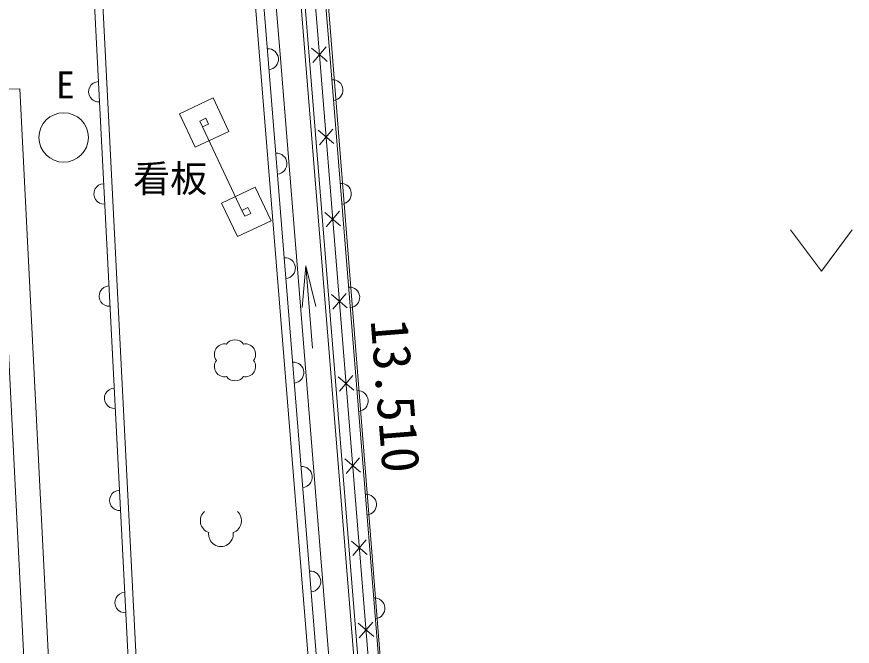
# Model space of a CAD drawing. Units: millimetres, scale not verified. Extents: x -29071210 to -28860960, y -117775216 to -117329466.
# Drawn here: x -28903882 to -28893749, y -117614839 to -117607201 of the extents above; entities that cross this region are included whole.
import ezdxf
from ezdxf.enums import TextEntityAlignment as Align

# ---------------------------------------------------------------- set-up
doc = ezdxf.new("R2010")
doc.units = ezdxf.units.MM
doc.header["$LTSCALE"] = 250
for name, color, linetype, lineweight in [('S-SUV', 7, 'Continuous', 13), ('S-SUV-HTXT', 7, 'Continuous', 13), ('S-SUV-ROW', 7, 'Continuous', 15)]:
    doc.layers.add(name, color=color, linetype=linetype, lineweight=lineweight)
doc.styles.add('ＭＳ ゴシック', font='')
doc.styles.get('ＭＳ ゴシック').set_extended_font_data('MS Gothic')

# ---------------------------------------------------------------- blocks, each defined once
blk = doc.blocks.new('植樹')
at = {"color": 7, "linetype": 'Continuous', "lineweight": 13}
for centre, radius, start, end in [((0, 0.5), 0.499, 35.631, 144.369), ((-0.5, 0.3), 0.5, 79.1621, 216.8699), ((0.5, 0.3), 0.5, 323.1301, 100.8379), ((-0.5, -0.3), 0.5, 143.1301, 280.8379), ((0.5, -0.3), 0.5, 259.1621, 36.8699), ((0, -0.5), 0.499, 215.631, 324.369)]:
    blk.add_arc(centre, radius, start, end, dxfattribs=at)
blk = doc.blocks.new('open_arrow')
at = {"color": 0, "linetype": 'Continuous', "lineweight": -2}
blk.add_lwpolyline([(7.5, 1.25), (0, 0), (7.5, -1.25)], dxfattribs=at)
blk = doc.blocks.new('園庭')
at = {"color": 7, "linetype": 'Continuous', "lineweight": 13}
for centre, start, end in [((-0.4, 0.4), 131.4195, 251.1424), ((0.4, 0.4), 288.8576, 48.5806), ((0, -0.25), 172.1402, 7.8598)]:
    blk.add_arc(centre, 0.6, start, end, dxfattribs=at)
blk = doc.blocks.new('畑')
at = {"color": 7, "linetype": 'Continuous', "lineweight": 13}
for p, q in [((-1.5, 1), (0, -1)), ((0, -1), (1.5, 1))]:
    blk.add_line(p, q, dxfattribs=at)

msp = doc.modelspace()

# ---------------------------------------------------------------- linework, layer by layer
at = {"layer": 'S-SUV'}
for p, q in [((-28900082, -117607708), (-28900807.8, -117598662.8)), ((-28901049, -117598782.9), (-28900331.2, -117607728.1)), ((-28900206.6, -117607718), (-28900848.4, -117599719.7)), ((-28901834, -117628564), (-28903236, -117601294)), ((-28903131.1, -117601387), (-28901734.1, -117628558.9)), ((-28900836.7, -117605803.9), (-28900680.1, -117607756.2)), ((-28900537.7, -117605779.9), (-28900381, -117607732.1)), ((-28900151.4, -117607713.6), (-28900306.2, -117607581.8)), ((-28900261.8, -117607722.5), (-28900130, -117607567.7)), ((-28900381, -117607732.1), (-28899470.1, -117618981.8)), ((-28900331.2, -117607728.1), (-28899420.4, -117618976.4)), ((-28900292, -117607758.1), (-28900261.8, -117607722.5)), ((-28899296.1, -117618963), (-28900206.6, -117607718)), ((-28900115.8, -117607743.8), (-28900151.4, -117607713.6)), ((-28900082, -117607708), (-28899171.7, -117618949.6)), ((-28900680.1, -117607756.2), (-28899768.5, -117619013.9)), ((-28908946.6, -117608250.9), (-28903843.2, -117608075)), ((-28902792.4, -117628938.1), (-28903843.2, -117608075)), ((-28901501, -117608186.1), (-28901908, -117608378)), ((-28901309.1, -117608593.1), (-28901501, -117608186.1)), ((-28903092, -117628953), (-28904128, -117608385)), ((-28901908, -117608378), (-28901716.1, -117608785)), ((-28901627.7, -117608538.8), (-28901150.7, -117609550.4)), ((-28901716.1, -117608785), (-28901309.1, -117608593.1)), ((-28900035.1, -117608740.5), (-28900225.6, -117608578.6)), ((-28900211.3, -117608754.8), (-28900049.4, -117608564.3)), ((-28900989.9, -117609270.1), (-28901396.9, -117609462)), ((-28900798, -117609677.1), (-28900989.9, -117609270.1)), ((-28901396.9, -117609462), (-28901205, -117609869)), ((-28900130.6, -117609751.5), (-28899968.7, -117609561.1)), ((-28899954.4, -117609737.3), (-28900144.9, -117609575.3)), ((-28901205, -117609869), (-28900798, -117609677.1)), ((-28900296, -117611222.1), (-28900376.6, -117610225.3)), ((-28899873.7, -117610734), (-28900064.2, -117610572.1)), ((-28900049.9, -117610748.3), (-28899888, -117610557.8)), ((-28899793, -117611730.7), (-28899983.5, -117611568.8)), ((-28899969.2, -117611745), (-28899807.3, -117611554.5)), ((-28899712.3, -117612727.5), (-28899902.8, -117612565.6)), ((-28899888.5, -117612741.8), (-28899726.6, -117612551.3)), ((-28899631.6, -117613724.2), (-28899822.1, -117613562.3)), ((-28899807.8, -117613738.5), (-28899645.9, -117613548)), ((-28899550.9, -117614721), (-28899741.3, -117614559)), ((-28899727.1, -117614735.2), (-28899565.1, -117614544.8))]:
    msp.add_line(p, q, dxfattribs=at)
for points in [[(-28899961.6, -117618488.2), (-28900829.6, -117607768.3), (-28900986.2, -117605815.9)], [(-28900059.6, -117618516.5), (-28900929.3, -117607776.3), (-28901086, -117605823.4)]]:
    msp.add_lwpolyline(points, dxfattribs=at)
for points in [[(-28901589.4, -117608432.3), (-28901661.8, -117608466.4), (-28901627.7, -117608538.8), (-28901555.3, -117608504.7)], [(-28901078.3, -117609516.3), (-28901150.7, -117609550.4), (-28901116.6, -117609622.8), (-28901044.2, -117609588.7)]]:
    msp.add_lwpolyline(points, close=True, dxfattribs=at)
msp.add_circle((-28903313, -117608666), 300, dxfattribs=at)
for centre, radius, start, end in [((-28900834.7, -117607716.9), 127.2, 275.59452, 93.65177), ((-28902886.4, -117608111.5), 124.1, 92.5375, 273.34868), ((-28900052.1, -117608091.8), 126.1, 275.14209, 94.11646), ((-28900732.2, -117608984.1), 127.2, 275.59452, 93.65177), ((-28902822.7, -117609351.1), 124.1, 92.5375, 273.34868), ((-28899950.3, -117609349), 126.1, 275.14209, 94.11646), ((-28900629.7, -117610251.4), 127.2, 275.59452, 93.65177), ((-28902758.9, -117610590.6), 124.1, 92.5375, 273.34868), ((-28899848.5, -117610606.1), 126.1, 275.14209, 94.11646), ((-28900527.3, -117611518.6), 127.2, 275.59452, 93.65177), ((-28902695.2, -117611830.2), 124.1, 92.5375, 273.34868), ((-28899746.7, -117611863.2), 126.1, 275.14209, 94.11646), ((-28900424.8, -117612785.8), 127.2, 275.59452, 93.65177), ((-28902631.5, -117613069.7), 124.1, 92.5375, 273.34868), ((-28899644.9, -117613120.3), 126.1, 275.14209, 94.11646), ((-28900322.3, -117614053.1), 127.2, 275.59452, 93.65177), ((-28902567.7, -117614309.3), 124.1, 92.5375, 273.34868), ((-28899543.1, -117614377.5), 126.1, 275.14209, 94.11646)]:
    msp.add_arc(centre, radius, start, end, dxfattribs=at)
at = {"layer": 'S-SUV-ROW'}
msp.add_line((-28900248.1, -117605249.5), (-28899198.9, -117618418.5), dxfattribs=at)

# ---------------------------------------------------------------- block references
at = {"layer": 'S-SUV', "xscale": 250, "yscale": 250}
for name, p in [('畑', (-28894123.6, -117610036.4)), ('植樹', (-28901235, -117611370)), ('園庭', (-28901405.7, -117613416))]:
    msp.add_blockref(name, p, dxfattribs=at)
at = {"layer": 'S-SUV', "xscale": 66.7, "yscale": 66.7, "rotation": 274.6}
msp.add_blockref('open_arrow', (-28900376.6, -117610225.3), dxfattribs=at)

# ---------------------------------------------------------------- texts
at = {"layer": 'S-SUV-HTXT', "style": 'ＭＳ ゴシック'}
msp.add_text('E', height=329.9, dxfattribs=at).set_placement((-28903292.3, -117608028.4), align=Align.MIDDLE_CENTER)
msp.add_text('看板', height=329.9, dxfattribs=at).set_placement((-28902471.6, -117609428.6), align=Align.BOTTOM_LEFT)
msp.add_text('13.510', height=458.2, rotation=274.555, dxfattribs=at).set_placement((-28899287.4, -117611799.3), align=Align.MIDDLE_CENTER)

doc.saveas('drawing.dxf')
